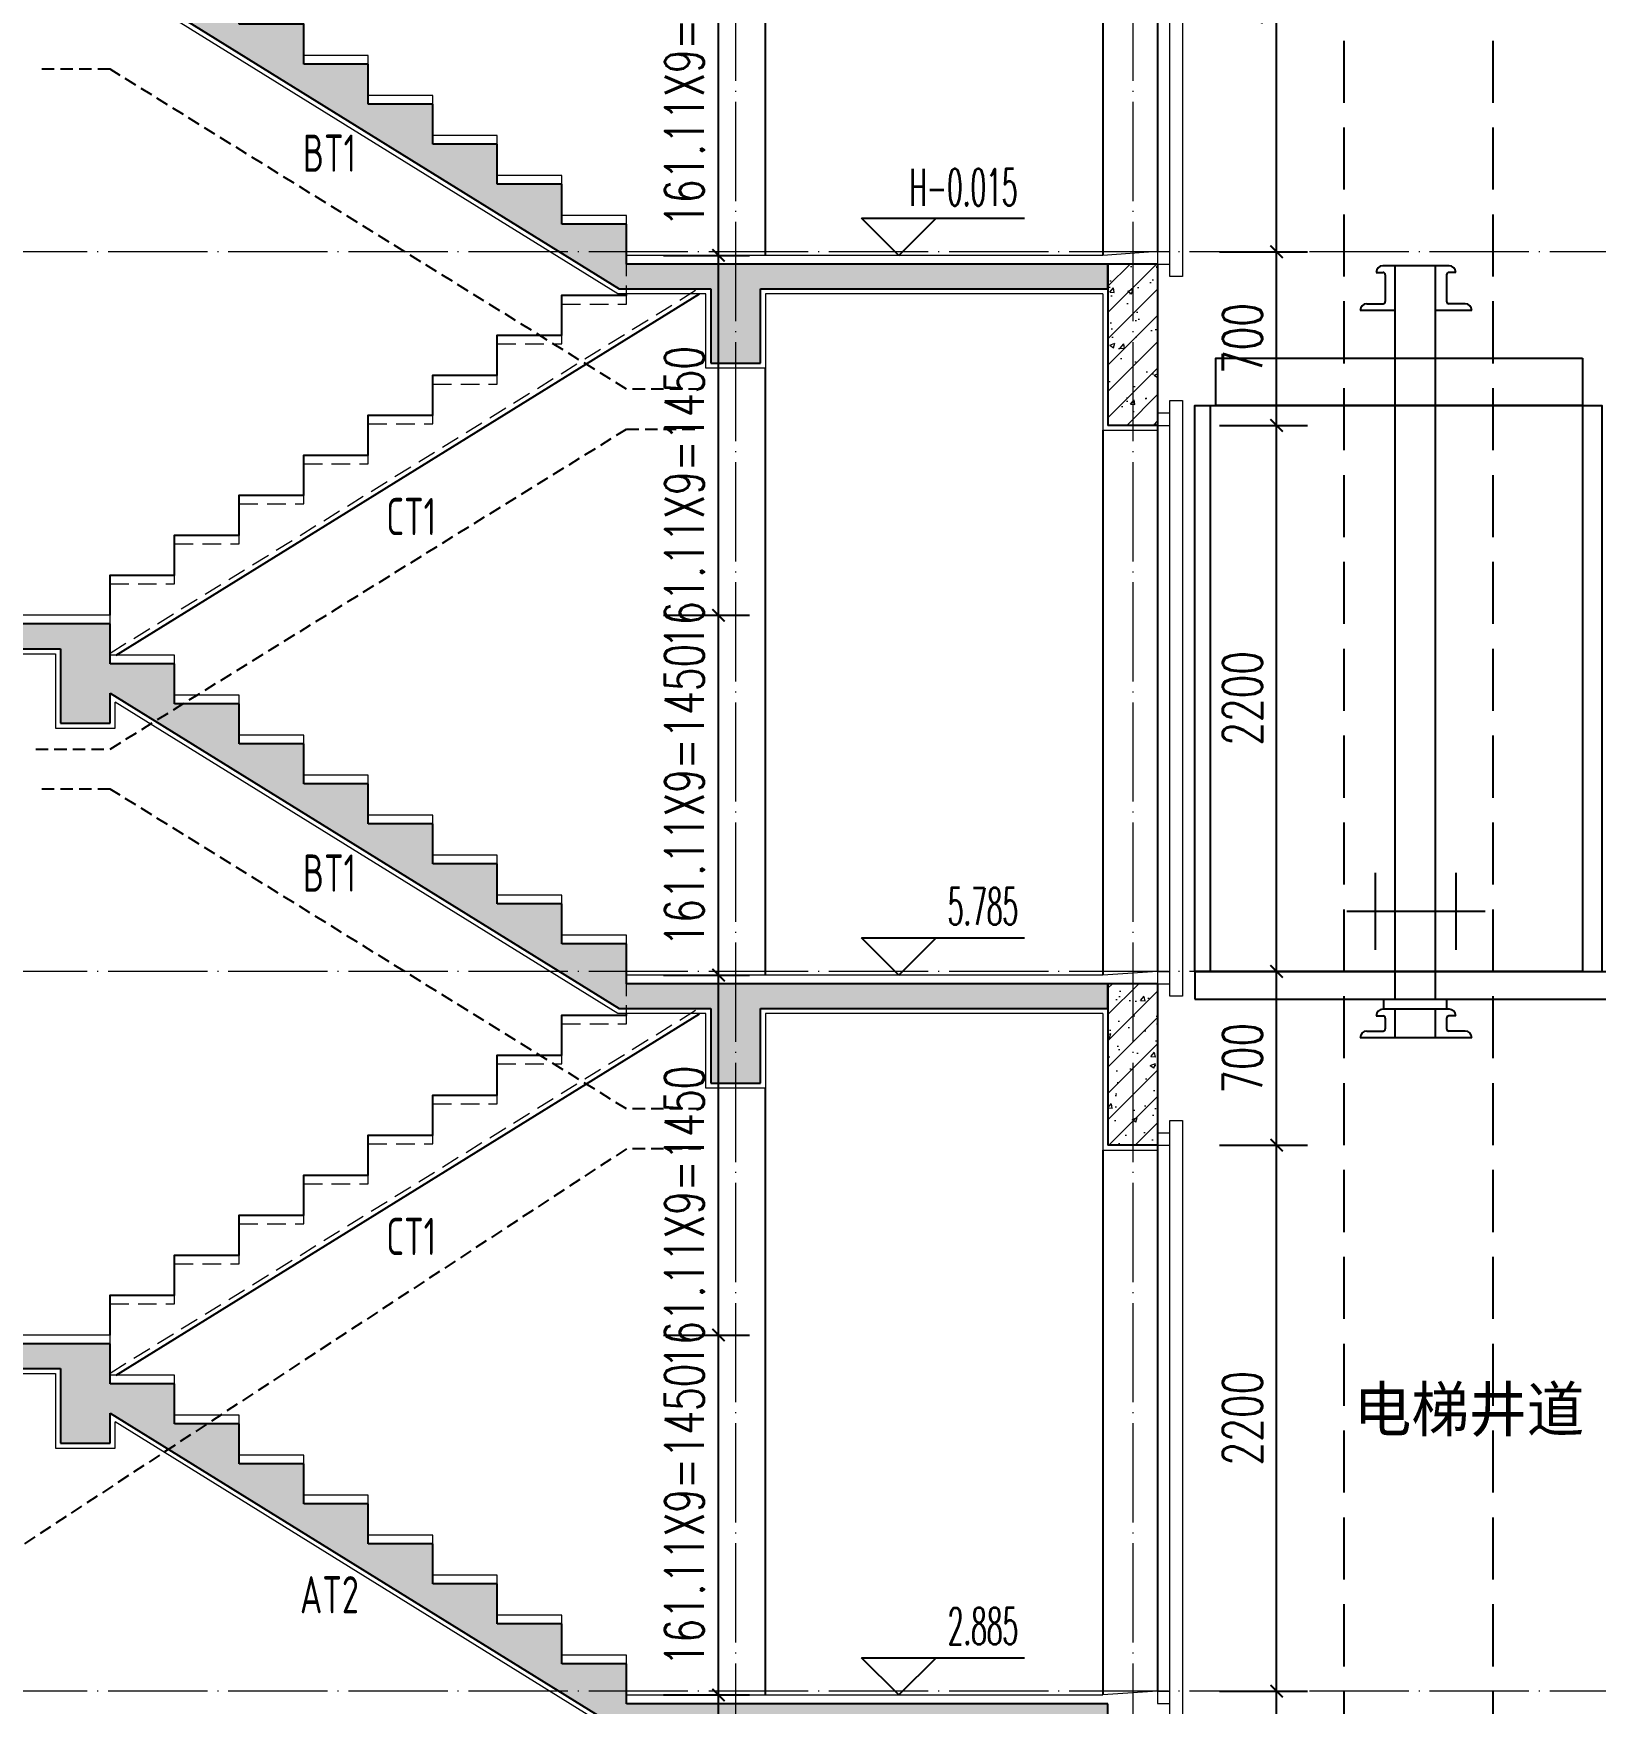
# Model space of a CAD drawing. Extents: x -1058961 to 23600, y -449123 to 2751847.
# Drawn here: x -59613 to -53319, y 30010 to 36739 of the extents above; entities that cross this region are included whole.
import ezdxf
from ezdxf.enums import TextEntityAlignment as Align

# ---------------------------------------------------------------- set-up
doc = ezdxf.new("R2010")
doc.units = 0
doc.header["$LTSCALE"] = 1000
for name, pattern in [('DASH', [0.35, 0.25, -0.1]), ('DOTE', [2.42, 2, -0.2, 0.02, -0.2]), ('HIDDEN', [0.375, 0.25, -0.125])]:
    doc.linetypes.add(name, pattern=pattern)
doc.layers.get('0').update_dxf_attribs({"linetype": 'CONTINUOUS'})
doc.layers.get('DEFPOINTS').update_dxf_attribs({"linetype": 'CONTINUOUS'})
for name, color, linetype in [('DIM_ELEV', 3, 'CONTINUOUS'), ('PUB_DIM', 3, 'CONTINUOUS'), ('PUB_TEXT', 2, 'CONTINUOUS'), ('TEXT', 2, 'CONTINUOUS'), ('WALL', 5, 'CONTINUOUS'), ('审核', 1, 'CONTINUOUS'), ('尺寸标注', 86, 'CONTINUOUS'), ('看线', 251, 'CONTINUOUS'), ('设备', 253, 'CONTINUOUS')]:
    doc.layers.add(name, color=color, linetype=linetype)
for name, color, linetype, lineweight in [('DOTE', 19, 'DOTE', 9), ('PUB_HATCH', 8, 'CONTINUOUS', 9), ('STAIR', 2, 'CONTINUOUS', 18), ('WINDOW', 144, 'CONTINUOUS', 15), ('内粉刷', 37, 'CONTINUOUS', 9)]:
    doc.layers.add(name, color=color, linetype=linetype, lineweight=lineweight)
doc.styles.add('_TCH_DIM', font='SIMPLEX.shx', dxfattribs={"width": 0.7, "bigfont": 'GBCBIG.shx'})
doc.styles.add('_TCH_DIM_T3', font='SIMPLEX', dxfattribs={"width": 0.705882, "bigfont": 'GBCBIG'})
doc.styles.add('TSSD_REIN', font='tssdeng.shx', dxfattribs={"width": 0.7, "height": 300, "bigfont": 'tssdchn.shx'})
doc.dimstyles.new('_TCH_ARCH&&50', dxfattribs={"dimtxt": 157.5, "dimasz": 50, "dimexe": 125, "dimexo": 150, "dimgap": 58.75, "dimtad": 1, "dimdec": 0, "dimzin": 0, "dimdsep": 46, "dimtxsty": '_TCH_DIM_T3', "dimblk": 'ARCHTICK', "dimcen": 0.09, "dimclrt": 7, "dimazin": 0, "dimtfac": 1, "dimtdec": 0, "dimtix": 1, "dimtmove": 2, "dimatfit": 3, "dimldrblk": 'ARCHTICK', "dimfxl": 0, "dimtolj": 1, "dimtzin": 0, "dimarcsym": 0})
pattern_1 = [(45, (0, 0), (-53.0330086, 53.0330086), []), (50, (0, 0), (215.178055, -18.82564), [22.5, -247.5]), (355, (0, 0), (-41.6254, 225.65764), [18, -198]), (100.4514, (17.93, -1.57), (173.552815, 206.831863), [19.122057, -210.342634]), (46.1842, (0, 60), (320.172315, -49.655704), [33.75, -371.25]), (96.6356, (26.68, 55.86), (280.39881, 292.23536), [28.68309, -315.5139]), (351.1842, (0, 60), (280.39858, 292.23558), [27, -297]), (21, (30, 45), (179.072116, -120.785667), [22.5, -247.5]), (326, (30, 45), (72.9946, 217.545014), [18, -198]), (71.4514, (44.92, 34.93), (252.06679, 96.75915), [19.122057, -210.342634]), (37.5, (0, 0), (3.6479566, 99.868156), [0, -195.6, 0, -201, 0, -198.75]), (7.5, (0, 0), (78.920861, 118.323514), [0, -114.6, 0, -191.1, 0, -75.75]), (327.5, (-66.9, 0), (160.146731, -6.7664615), [0, -75, 0, -234, 0, -310.5]), (317.5, (-96.9, 0), (174.95585, 30.031495), [0, -97.5, 0, -155.4, 0, -220.5])]

# ---------------------------------------------------------------- blocks, each defined once
blk = doc.blocks.new('FGSDFSFSEFESFES')
at = {"layer": 'WINDOW', "ltscale": 0.8}
for p, q in [((175258.6, -121034), (175208.6, -121034)), ((175258.6, -121084), (175208.6, -121084)), ((175258.6, -123284), (175208.6, -123284)), ((175258.6, -123334), (175208.6, -123334))]:
    blk.add_line(p, q, dxfattribs=at)
blk.add_lwpolyline([(175158.6, -123384), (175208.6, -123384), (175208.6, -120984), (175158.6, -120984), (175158.6, -123384)], dxfattribs=at)
blk = doc.blocks.new('A$C3EC504A2')
at = {"layer": '设备', "color": 206}
for p, q in [((143.4, 1764), (-143.4, 1764)), ((-91.6, 1764), (-91.6, -1418.3)), ((82.9, 1764), (82.9, -1418.3)), ((82.9, 1764), (82.9, 1570.1)), ((-172.5, 1734.9), (-143, 1734.9)), ((-133, 1724.9), (-133, 1609.2)), ((132.9, 1724.9), (132.9, 1609.2)), ((172.5, 1734.9), (142.9, 1734.9)), ((-213.1, 1599.2), (-143, 1599.2)), ((213.1, 1599.2), (142.9, 1599.2)), ((-91.6, 1570.1), (-242.2, 1570.1)), ((242.2, 1570.1), (82.9, 1570.1)), ((-952.1, 1158.1), (-868.8, 1158.1)), ((-175, -1204.9), (-175, -869.8)), ((175, -1204.9), (175, -869.8)), ((300, -1037.9), (-300, -1037.9)), ((-959.6, -1298), (834.8, -1298)), ((-959.6, -1298), (-959.6, -1418.3)), ((834.8, -1298), (834.8, -1418.3)), ((-959.6, -1418.3), (834.8, -1418.3)), ((-141.6, -1418.3), (-141.6, -1462)), ((132.9, -1418.3), (132.9, -1462)), ((-172.5, -1491.1), (-143, -1491.1)), ((143.4, -1462), (-143.4, -1462)), ((-133, -1501.1), (-133, -1546.6)), ((-91.6, -1462), (-91.6, -1585.7)), ((82.9, -1462), (82.9, -1585.7)), ((132.9, -1501.1), (132.9, -1546.6)), ((172.5, -1491.1), (142.9, -1491.1)), ((242.2, -1585.7), (-242.2, -1585.7)), ((-213.1, -1556.6), (-143, -1556.6)), ((213.1, -1556.6), (142.9, -1556.6))]:
    blk.add_line(p, q, dxfattribs=at)
for points in [[(722.6, 1363.4), (722.6, 1158.1), (-868.8, 1158.1), (-868.8, 1363.4)], [(722.6, 1158.1), (722.6, -1298), (-959.6, -1298), (-959.6, 1158.1)]]:
    blk.add_lwpolyline(points, close=True, dxfattribs=at)
for points in [[(-959.6, 1158.1), (-892.8, 1158.1), (-892.8, -1298)], [(722.6, 1158.1), (805.8, 1158.1), (805.8, -1298)]]:
    blk.add_lwpolyline(points, dxfattribs=at)
for centre, radius, start, end in [((-143.4, 1734.9), 29.1, 90.00001, 180.00001), ((143.4, 1734.9), 29.1, 0.00001, 90.00001), ((-143, 1724.9), 10, 0.00001, 90.00001), ((142.9, 1724.9), 10, 90.00001, 180.00001), ((-213.1, 1570.1), 29.1, 90.00001, 180.00001), ((-143, 1609.2), 10, 270.00001, 0.00001), ((142.9, 1609.2), 10, 180.00001, 270.00001), ((213.1, 1570.1), 29.1, 0.00001, 90.00001), ((-143.4, -1491.1), 29.1, 90.00001, 180.00001), ((-143, -1501.1), 10, 0.00001, 90.00001), ((142.9, -1501.1), 10, 90.00001, 180.00001), ((143.4, -1491.1), 29.1, 0.00001, 90.00001), ((-213.1, -1585.7), 29.1, 90.00001, 180.00001), ((-143, -1546.6), 10, 270.00001, 0.00001), ((142.9, -1546.6), 10, 180.00001, 270.00001), ((213.1, -1585.7), 29.1, 0.00001, 90.00001)]:
    blk.add_arc(centre, radius, start, end, dxfattribs=at)
blk = doc.blocks.new('BFGBFBCBVFB')
at = {"layer": 'PUB_HATCH'}
h = blk.add_hatch(dxfattribs=at)
h.set_pattern_fill('钢筋混凝土', color=256, scale=30, style=0)
h.set_pattern_definition(pattern_1)
h.paths.add_polyline_path([(894172.3, 26030), (894172.3, 25380), (894372.3, 25380), (894372.3, 26030)])
h = blk.add_hatch(dxfattribs=at)
h.set_pattern_fill('钢筋混凝土', color=256, scale=30, style=0)
h.set_pattern_definition(pattern_1)
h.paths.add_polyline_path([(888622.3, 24580), (888622.3, 24480), (889952.4, 24480), (889952.4, 24180), (890152.4, 24180), (890152.4, 24301.2), (892203.9, 23030), (892572.4, 23030), (892572.4, 22730), (892772.4, 22730), (892772.4, 23030), (894172.3, 23030), (894172.3, 23130), (892232.4, 23130), (892232.4, 23291.1), (891972.4, 23291.1), (891972.4, 23452.2), (891712.4, 23452.2), (891712.4, 23613.3), (891452.4, 23613.3), (891452.4, 23774.4), (891192.4, 23774.4), (891192.4, 23935.5), (890932.4, 23935.5), (890932.4, 24096.6), (890672.4, 24096.6), (890672.4, 24257.8), (890412.4, 24257.8), (890412.4, 24418.9), (890152.4, 24418.9), (890152.4, 24580)])
at = {"layer": 'STAIR', "linetype": 'HIDDEN', "ltscale": 0.3}
blk.add_line((890152.4, 24462.3), (892520.9, 25930), dxfattribs=at)
blk.add_lwpolyline([(890152.4, 24580), (890152.4, 24741.1), (890412.4, 24741.1), (890412.4, 24902.2), (890672.4, 24902.2), (890672.4, 25063.3), (890932.4, 25063.3), (890932.4, 25224.4), (891192.4, 25224.4), (891192.4, 25385.5), (891452.4, 25385.5), (891452.4, 25546.6), (891712.4, 25546.6), (891712.4, 25707.8), (891972.4, 25707.8), (891972.4, 25868.9), (892232.4, 25868.9), (892232.4, 26030)], dxfattribs=at)
at = {"layer": 'WALL'}
for p, q in [((894172.3, 26030), (894172.3, 25380)), ((894372.3, 26030), (894172.3, 26030)), ((894372.3, 26030), (894372.3, 25380)), ((894372.3, 25380), (894172.3, 25380)), ((890152.4, 24580), (888622.3, 24580)), ((890152.4, 24418.9), (890152.4, 24580)), ((888722.3, 24480), (889952.4, 24480)), ((889952.4, 24480), (889952.4, 24180)), ((890412.4, 24418.9), (890152.4, 24418.9)), ((890412.4, 24257.8), (890412.4, 24418.9)), ((890152.4, 24180), (890152.4, 24301.2)), ((890152.4, 24301.2), (892203.9, 23030)), ((890672.4, 24257.8), (890412.4, 24257.8)), ((890672.4, 24096.6), (890672.4, 24257.8)), ((889952.4, 24180), (890152.4, 24180)), ((890932.4, 24096.6), (890672.4, 24096.6)), ((890932.4, 23935.5), (890932.4, 24096.6)), ((891192.4, 23935.5), (890932.4, 23935.5)), ((891192.4, 23774.4), (891192.4, 23935.5)), ((891452.4, 23774.4), (891192.4, 23774.4)), ((891452.4, 23613.3), (891452.4, 23774.4)), ((891712.4, 23613.3), (891452.4, 23613.3)), ((891712.4, 23452.2), (891712.4, 23613.3)), ((891972.4, 23452.2), (891712.4, 23452.2)), ((891972.4, 23291.1), (891972.4, 23452.2)), ((892232.4, 23291.1), (891972.4, 23291.1)), ((892232.4, 23130), (892232.4, 23291.1)), ((894172.3, 23130), (892232.4, 23130)), ((894172.3, 23030), (894172.3, 23130)), ((892203.9, 23030), (892572.4, 23030)), ((892572.4, 23030), (892572.4, 22730)), ((892772.4, 22730), (892772.4, 23030)), ((892772.4, 23030), (894172.3, 23030)), ((892572.4, 22730), (892772.4, 22730))]:
    blk.add_line(p, q, dxfattribs=at)
at = {"layer": '内粉刷'}
for p, q in [((890152.4, 24615), (888742.3, 24615)), ((888742.3, 24460), (889932.4, 24460)), ((889932.4, 24460), (889932.4, 24160)), ((890172.4, 24160), (890172.4, 24265.3)), ((889932.4, 24160), (890172.4, 24160)), ((894152.4, 23165), (892232.4, 23165))]:
    blk.add_line(p, q, dxfattribs=at)
for points in [[(894372.4, 26080), (894152.4, 26065)], [(894372.4, 26080), (894372.4, 26030)], [(894152.4, 25910), (894152.4, 25360), (894372.4, 25360)], [(892232.4, 23165), (892232.4, 23326.1), (891972.4, 23326.1), (891972.4, 23487.2), (891712.4, 23487.2), (891712.4, 23648.3), (891452.4, 23648.3), (891452.4, 23809.4), (891192.4, 23809.4), (891192.4, 23970.5), (890932.4, 23970.5), (890932.4, 24131.6), (890672.4, 24131.6), (890672.4, 24292.8), (890412.4, 24292.8), (890412.4, 24453.9), (890152.4, 24453.9), (890152.4, 24615)], [(894152.4, 23010), (892792.4, 23010), (892792.4, 22710), (892552.4, 22710), (892552.4, 23010), (892198.2, 23010), (890172.4, 24265.3)]]:
    blk.add_lwpolyline(points, dxfattribs=at)
at = {"layer": '看线', "color": 32}
blk.add_line((890176.7, 24453.9), (892526.6, 25910), dxfattribs=at)
at = {"layer": '看线'}
for p, q in [((892792.4, 23165), (892792.4, 25610)), ((894372.3, 25380), (894372.3, 23180)), ((894152.4, 25360), (894152.4, 23165))]:
    blk.add_line(p, q, dxfattribs=at)
at = {"layer": '看线', "color": 32}
blk.add_lwpolyline([(890152.4, 24615), (890152.4, 24776.1), (890412.4, 24776.1), (890412.4, 24937.2), (890672.4, 24937.2), (890672.4, 25098.3), (890932.4, 25098.3), (890932.4, 25259.4), (891192.4, 25259.4), (891192.4, 25420.5), (891452.4, 25420.5), (891452.4, 25581.6), (891712.4, 25581.6), (891712.4, 25742.8), (891972.4, 25742.8), (891972.4, 25903.9), (892232.4, 25903.9), (892232.4, 25910)], dxfattribs=at)
at = {"xscale": -1}
blk.add_blockref('FGSDFSFSEFESFES', (1069630.9, 146464), dxfattribs=at)
blk = doc.blocks.new('A$C0DDB073D')
at = {"layer": 'PUB_HATCH'}
h = blk.add_hatch(dxfattribs=at)
h.set_pattern_fill('钢筋混凝土', color=256, scale=30, style=0)
h.set_pattern_definition(pattern_1)
h.paths.add_polyline_path([(199.9, 0), (199.9, -100), (1430, -100), (1430, -400), (1630, -400), (1630, -278.8), (3681.5, -1550), (4050, -1550), (4050, -1850), (4250, -1850), (4250, -1550), (5649.9, -1550), (5649.9, -1450), (3710, -1450), (3710, -1288.9), (3450, -1288.9), (3450, -1127.8), (3190, -1127.8), (3190, -966.7), (2930, -966.7), (2930, -805.6), (2670, -805.6), (2670, -644.5), (2410, -644.5), (2410, -483.3), (2150, -483.3), (2150, -322.2), (1890, -322.2), (1890, -161.1), (1630, -161.1), (1630, 0)])
at = {"layer": 'WALL'}
for p, q in [((199.9, 0), (199.9, -100)), ((1630, 0), (199.9, 0)), ((1630, -161.1), (1630, 0)), ((199.9, -100), (1430, -100)), ((1430, -100), (1430, -400)), ((1890, -161.1), (1630, -161.1)), ((1890, -322.2), (1890, -161.1)), ((1630, -400), (1630, -278.8)), ((1630, -278.8), (3681.5, -1550)), ((2150, -322.2), (1890, -322.2)), ((2150, -483.3), (2150, -322.2)), ((1430, -400), (1630, -400)), ((2410, -483.3), (2150, -483.3)), ((2410, -644.5), (2410, -483.3)), ((2670, -644.5), (2410, -644.5)), ((2670, -805.6), (2670, -644.5)), ((2930, -805.6), (2670, -805.6)), ((2930, -966.7), (2930, -805.6)), ((3190, -966.7), (2930, -966.7)), ((3190, -1127.8), (3190, -966.7)), ((3450, -1127.8), (3190, -1127.8)), ((3450, -1288.9), (3450, -1127.8)), ((3710, -1288.9), (3450, -1288.9)), ((3710, -1450), (3710, -1288.9)), ((5649.9, -1450), (3710, -1450)), ((5649.9, -1550), (5649.9, -1450)), ((3681.5, -1550), (4050, -1550)), ((4050, -1550), (4050, -1850)), ((4250, -1850), (4250, -1550)), ((4250, -1550), (5649.9, -1550)), ((4050, -1850), (4250, -1850))]:
    blk.add_line(p, q, dxfattribs=at)
at = {"layer": '内粉刷'}
for p, q in [((1630, 35), (219.9, 35)), ((219.9, -120), (1410, -120)), ((1410, -120), (1410, -420)), ((1650, -420), (1650, -314.7)), ((1410, -420), (1650, -420)), ((5630, -1415), (3710, -1415))]:
    blk.add_line(p, q, dxfattribs=at)
for points in [[(3710, -1415), (3710, -1253.9), (3450, -1253.9), (3450, -1092.8), (3190, -1092.8), (3190, -931.7), (2930, -931.7), (2930, -770.6), (2670, -770.6), (2670, -609.5), (2410, -609.5), (2410, -448.3), (2150, -448.3), (2150, -287.2), (1890, -287.2), (1890, -126.1), (1630, -126.1), (1630, 35)], [(5630, -1570), (4270, -1570), (4270, -1870), (4030, -1870), (4030, -1570), (3675.8, -1570), (1650, -314.7)]]:
    blk.add_lwpolyline(points, dxfattribs=at)
at = {"layer": '看线'}
blk.add_line((4270, -1415), (4270, 1030), dxfattribs=at)
blk = doc.blocks.new('_ArchTick')
at = {"color": 0, "linetype": 'ByBlock', "const_width": 0.15}
blk.add_lwpolyline([(-0.5, -0.5), (0.5, 0.5)], dxfattribs=at)
blk = doc.blocks.new('*D2632')
at = {"layer": 'DEFPOINTS', "color": 0}
for p in [(-57224.1, 37294.8), (-56852.9, 37294.8), (-57224.1, 35844.8)]:
    blk.add_point(p, dxfattribs=at)
at = {"layer": '尺寸标注', "color": 0, "lineweight": -2}
for p, q in [((-57074.1, 37294.8), (-56727.9, 37294.8)), ((-56852.9, 35844.8), (-56852.9, 37294.8)), ((-57074.1, 35844.8), (-56727.9, 35844.8))]:
    blk.add_line(p, q, dxfattribs=at)
at = {"layer": '尺寸标注', "color": 0, "lineweight": -2, "xscale": 50, "yscale": 50, "zscale": 50}
for p, rotation in [((-56852.9, 37294.8), 90), ((-56852.9, 35844.8), 270)]:
    blk.add_blockref('_ArchTick', p, dxfattribs=dict(at, rotation=rotation))
at = {"layer": '尺寸标注', "color": 7, "insert": (-56990.4, 36569.8), "char_height": 157.5, "attachment_point": 5, "rotation": 90, "style": '_TCH_DIM_T3'}
blk.add_mtext('\\A1;161.11X9=1450', dxfattribs=at)
blk = doc.blocks.new('*D2633')
at = {"layer": 'DEFPOINTS', "color": 0}
for p in [(-57224.1, 35844.8), (-56852.9, 35844.8), (-57224.1, 34394.8)]:
    blk.add_point(p, dxfattribs=at)
at = {"layer": '尺寸标注', "color": 0, "lineweight": -2}
for p, q in [((-57074.1, 35844.8), (-56727.9, 35844.8)), ((-56852.9, 34394.8), (-56852.9, 35844.8)), ((-57074.1, 34394.8), (-56727.9, 34394.8))]:
    blk.add_line(p, q, dxfattribs=at)
at = {"layer": '尺寸标注', "color": 0, "lineweight": -2, "xscale": 50, "yscale": 50, "zscale": 50}
for p, rotation in [((-56852.9, 35844.8), 90), ((-56852.9, 34394.8), 270)]:
    blk.add_blockref('_ArchTick', p, dxfattribs=dict(at, rotation=rotation))
at = {"layer": '尺寸标注', "color": 7, "insert": (-56990.4, 34869.8), "char_height": 157.5, "attachment_point": 5, "rotation": 90, "style": '_TCH_DIM_T3'}
blk.add_mtext('\\A1;161.11X9=1450', dxfattribs=at)
blk = doc.blocks.new('*D2634')
at = {"layer": 'DEFPOINTS', "color": 0}
for p in [(-57224.1, 34394.8), (-56852.9, 34394.8), (-57224.1, 32944.8)]:
    blk.add_point(p, dxfattribs=at)
at = {"layer": '尺寸标注', "color": 0, "lineweight": -2}
for p, q in [((-57074.1, 34394.8), (-56727.9, 34394.8)), ((-56852.9, 32944.8), (-56852.9, 34394.8)), ((-57074.1, 32944.8), (-56727.9, 32944.8))]:
    blk.add_line(p, q, dxfattribs=at)
at = {"layer": '尺寸标注', "color": 0, "lineweight": -2, "xscale": 50, "yscale": 50, "zscale": 50}
for p, rotation in [((-56852.9, 34394.8), 90), ((-56852.9, 32944.8), 270)]:
    blk.add_blockref('_ArchTick', p, dxfattribs=dict(at, rotation=rotation))
at = {"layer": '尺寸标注', "color": 7, "insert": (-56990.4, 33669.8), "char_height": 157.5, "attachment_point": 5, "rotation": 90, "style": '_TCH_DIM_T3'}
blk.add_mtext('\\A1;161.11X9=1450', dxfattribs=at)
blk = doc.blocks.new('*D2635')
at = {"layer": 'DEFPOINTS', "color": 0}
for p in [(-57224.1, 32944.8), (-56852.9, 32944.8), (-57224.1, 31494.7)]:
    blk.add_point(p, dxfattribs=at)
at = {"layer": '尺寸标注', "color": 0, "lineweight": -2}
for p, q in [((-57074.1, 32944.8), (-56727.9, 32944.8)), ((-56852.9, 31494.7), (-56852.9, 32944.8)), ((-57074.1, 31494.7), (-56727.9, 31494.7))]:
    blk.add_line(p, q, dxfattribs=at)
at = {"layer": '尺寸标注', "color": 0, "lineweight": -2, "xscale": 50, "yscale": 50, "zscale": 50}
for p, rotation in [((-56852.9, 32944.8), 90), ((-56852.9, 31494.7), 270)]:
    blk.add_blockref('_ArchTick', p, dxfattribs=dict(at, rotation=rotation))
at = {"layer": '尺寸标注', "color": 7, "insert": (-56990.4, 31969.7), "char_height": 157.5, "attachment_point": 5, "rotation": 90, "style": '_TCH_DIM_T3'}
blk.add_mtext('\\A1;161.11X9=1450', dxfattribs=at)
blk = doc.blocks.new('*D2636')
at = {"layer": 'DEFPOINTS', "color": 0}
for p in [(-57224.1, 31494.7), (-56852.9, 31494.7), (-57224.1, 30044.7)]:
    blk.add_point(p, dxfattribs=at)
at = {"layer": '尺寸标注', "color": 0, "lineweight": -2}
for p, q in [((-57074.1, 31494.7), (-56727.9, 31494.7)), ((-56852.9, 30044.7), (-56852.9, 31494.7)), ((-57074.1, 30044.7), (-56727.9, 30044.7))]:
    blk.add_line(p, q, dxfattribs=at)
at = {"layer": '尺寸标注', "color": 0, "lineweight": -2, "xscale": 50, "yscale": 50, "zscale": 50}
for p, rotation in [((-56852.9, 31494.7), 90), ((-56852.9, 30044.7), 270)]:
    blk.add_blockref('_ArchTick', p, dxfattribs=dict(at, rotation=rotation))
at = {"layer": '尺寸标注', "color": 7, "insert": (-56990.4, 30769.7), "char_height": 157.5, "attachment_point": 5, "rotation": 90, "style": '_TCH_DIM_T3'}
blk.add_mtext('\\A1;161.11X9=1450', dxfattribs=at)
blk = doc.blocks.new('*D2637')
at = {"layer": 'DEFPOINTS', "color": 0}
for p in [(-57224.1, 30044.7), (-56852.9, 30044.7), (-57224.1, 27144.7)]:
    blk.add_point(p, dxfattribs=at)
at = {"layer": '尺寸标注', "color": 0, "lineweight": -2}
for p, q in [((-57074.1, 30044.7), (-56727.9, 30044.7)), ((-56852.9, 27144.7), (-56852.9, 30044.7)), ((-57074.1, 27144.7), (-56727.9, 27144.7))]:
    blk.add_line(p, q, dxfattribs=at)
at = {"layer": '尺寸标注', "color": 0, "lineweight": -2, "xscale": 50, "yscale": 50, "zscale": 50}
for p, rotation in [((-56852.9, 30044.7), 90), ((-56852.9, 27144.7), 270)]:
    blk.add_blockref('_ArchTick', p, dxfattribs=dict(at, rotation=rotation))
at = {"layer": '尺寸标注', "color": 7, "insert": (-56990.4, 28594.7), "char_height": 157.5, "attachment_point": 5, "rotation": 90, "style": '_TCH_DIM_T3'}
blk.add_mtext('\\A1;170.59X17=2900', dxfattribs=at)
blk = doc.blocks.new('*D2649')
at = {"layer": 'DEFPOINTS', "color": 0}
for p in [(-54984.1, 30059.8), (-54604.5, 30059.8), (-54984.1, 29359.7)]:
    blk.add_point(p, dxfattribs=at)
at = {"layer": 'PUB_DIM', "color": 0, "lineweight": -2}
for p, q in [((-54834.1, 30059.8), (-54479.5, 30059.8)), ((-54604.5, 29359.7), (-54604.5, 30059.8)), ((-54834.1, 29359.7), (-54479.5, 29359.7))]:
    blk.add_line(p, q, dxfattribs=at)
at = {"layer": 'PUB_DIM', "color": 0, "lineweight": -2, "xscale": 50, "yscale": 50, "zscale": 50}
for p, rotation in [((-54604.5, 30059.8), 90), ((-54604.5, 29359.7), 270)]:
    blk.add_blockref('_ArchTick', p, dxfattribs=dict(at, rotation=rotation))
at = {"layer": 'PUB_DIM', "color": 7, "insert": (-54742, 29709.8), "char_height": 157.5, "attachment_point": 5, "rotation": 90, "style": '_TCH_DIM_T3'}
blk.add_mtext('\\A1;700', dxfattribs=at)
blk = doc.blocks.new('*D2650')
at = {"layer": 'DEFPOINTS', "color": 0}
for p in [(-54984.1, 32259.8), (-54604.5, 32259.8), (-54984.1, 30059.8)]:
    blk.add_point(p, dxfattribs=at)
at = {"layer": 'PUB_DIM', "color": 0, "lineweight": -2}
for p, q in [((-54834.1, 32259.8), (-54479.5, 32259.8)), ((-54604.5, 30059.8), (-54604.5, 32259.8)), ((-54834.1, 30059.8), (-54479.5, 30059.8))]:
    blk.add_line(p, q, dxfattribs=at)
at = {"layer": 'PUB_DIM', "color": 0, "lineweight": -2, "xscale": 50, "yscale": 50, "zscale": 50}
for p, rotation in [((-54604.5, 32259.8), 90), ((-54604.5, 30059.8), 270)]:
    blk.add_blockref('_ArchTick', p, dxfattribs=dict(at, rotation=rotation))
at = {"layer": 'PUB_DIM', "color": 7, "insert": (-54742, 31159.8), "char_height": 157.5, "attachment_point": 5, "rotation": 90, "style": '_TCH_DIM_T3'}
blk.add_mtext('\\A1;2200', dxfattribs=at)
blk = doc.blocks.new('*D2651')
at = {"layer": 'DEFPOINTS', "color": 0}
for p in [(-54984.1, 32959.7), (-54604.5, 32959.7), (-54984.1, 32259.8)]:
    blk.add_point(p, dxfattribs=at)
at = {"layer": 'PUB_DIM', "color": 0, "lineweight": -2}
for p, q in [((-54834.1, 32959.7), (-54479.5, 32959.7)), ((-54604.5, 32259.8), (-54604.5, 32959.7)), ((-54834.1, 32259.8), (-54479.5, 32259.8))]:
    blk.add_line(p, q, dxfattribs=at)
at = {"layer": 'PUB_DIM', "color": 0, "lineweight": -2, "xscale": 50, "yscale": 50, "zscale": 50}
for p, rotation in [((-54604.5, 32959.7), 90), ((-54604.5, 32259.8), 270)]:
    blk.add_blockref('_ArchTick', p, dxfattribs=dict(at, rotation=rotation))
at = {"layer": 'PUB_DIM', "color": 7, "insert": (-54742, 32609.7), "char_height": 157.5, "attachment_point": 5, "rotation": 90, "style": '_TCH_DIM_T3'}
blk.add_mtext('\\A1;700', dxfattribs=at)
blk = doc.blocks.new('*D2652')
at = {"layer": 'DEFPOINTS', "color": 0}
for p in [(-54984.1, 35159.8), (-54604.5, 35159.8), (-54984.1, 32959.7)]:
    blk.add_point(p, dxfattribs=at)
at = {"layer": 'PUB_DIM', "color": 0, "lineweight": -2}
for p, q in [((-54834.1, 35159.8), (-54479.5, 35159.8)), ((-54604.5, 32959.7), (-54604.5, 35159.8)), ((-54834.1, 32959.7), (-54479.5, 32959.7))]:
    blk.add_line(p, q, dxfattribs=at)
at = {"layer": 'PUB_DIM', "color": 0, "lineweight": -2, "xscale": 50, "yscale": 50, "zscale": 50}
for p, rotation in [((-54604.5, 35159.8), 90), ((-54604.5, 32959.7), 270)]:
    blk.add_blockref('_ArchTick', p, dxfattribs=dict(at, rotation=rotation))
at = {"layer": 'PUB_DIM', "color": 7, "insert": (-54742, 34059.8), "char_height": 157.5, "attachment_point": 5, "rotation": 90, "style": '_TCH_DIM_T3'}
blk.add_mtext('\\A1;2200', dxfattribs=at)
blk = doc.blocks.new('*D2653')
at = {"layer": 'DEFPOINTS', "color": 0}
for p in [(-54984.1, 35859.7), (-54604.5, 35859.7), (-54984.1, 35159.8)]:
    blk.add_point(p, dxfattribs=at)
at = {"layer": 'PUB_DIM', "color": 0, "lineweight": -2}
for p, q in [((-54834.1, 35859.7), (-54479.5, 35859.7)), ((-54604.5, 35159.8), (-54604.5, 35859.7)), ((-54834.1, 35159.8), (-54479.5, 35159.8))]:
    blk.add_line(p, q, dxfattribs=at)
at = {"layer": 'PUB_DIM', "color": 0, "lineweight": -2, "xscale": 50, "yscale": 50, "zscale": 50}
for p, rotation in [((-54604.5, 35859.7), 90), ((-54604.5, 35159.8), 270)]:
    blk.add_blockref('_ArchTick', p, dxfattribs=dict(at, rotation=rotation))
at = {"layer": 'PUB_DIM', "color": 7, "insert": (-54742, 35509.8), "char_height": 157.5, "attachment_point": 5, "rotation": 90, "style": '_TCH_DIM_T3'}
blk.add_mtext('\\A1;700', dxfattribs=at)
blk = doc.blocks.new('*D2654')
at = {"layer": 'DEFPOINTS', "color": 0}
for p in [(-54984.1, 38059.8), (-54604.5, 38059.8), (-54984.1, 35859.7)]:
    blk.add_point(p, dxfattribs=at)
at = {"layer": 'PUB_DIM', "color": 0, "lineweight": -2}
for p, q in [((-54834.1, 38059.8), (-54479.5, 38059.8)), ((-54604.5, 35859.7), (-54604.5, 38059.8)), ((-54834.1, 35859.7), (-54479.5, 35859.7))]:
    blk.add_line(p, q, dxfattribs=at)
at = {"layer": 'PUB_DIM', "color": 0, "lineweight": -2, "xscale": 50, "yscale": 50, "zscale": 50}
for p, rotation in [((-54604.5, 38059.8), 90), ((-54604.5, 35859.7), 270)]:
    blk.add_blockref('_ArchTick', p, dxfattribs=dict(at, rotation=rotation))
at = {"layer": 'PUB_DIM', "color": 7, "insert": (-54742, 36959.8), "char_height": 157.5, "attachment_point": 5, "rotation": 90, "style": '_TCH_DIM_T3'}
blk.add_mtext('\\A1;2200', dxfattribs=at)

msp = doc.modelspace()

# ---------------------------------------------------------------- hatches: boundary and pattern name
at = {"layer": 'PUB_HATCH'}
h = msp.add_hatch(dxfattribs=at)
h.set_pattern_fill('钢筋混凝土', color=256, scale=30, style=0)
h.set_pattern_definition([(45, (-1018747.41, 119588.15), (-53.0330086, 53.0330086), []), (50, (-1018747.41, 119588.15), (215.178055, -18.82564), [22.5, -247.5]), (355, (-1018747.41, 119588.15), (-41.6254, 225.65764), [18, -198]), (100.4514, (-1018729.48, 119586.58), (173.552815, 206.831863), [19.122057, -210.342634]), (46.1842, (-1018747.4, 119648.15), (320.172315, -49.655704), [33.75, -371.25]), (96.6356, (-1018720.73, 119644), (280.39881, 292.23536), [28.68309, -315.5139]), (351.1842, (-1018747.4, 119648.15), (280.39858, 292.23558), [27, -297]), (21, (-1018717.41, 119633.15), (179.072116, -120.785667), [22.5, -247.5]), (326, (-1018717.41, 119633.15), (72.9946, 217.545014), [18, -198]), (71.4514, (-1018702.49, 119623.08), (252.06679, 96.75915), [19.122057, -210.342634]), (37.5, (-1018747.41, 119588.15), (3.6479566, 99.868156), [0, -195.6, 0, -201, 0, -198.75]), (7.5, (-1018747.41, 119588.15), (78.920861, 118.323514), [0, -114.6, 0, -191.1, 0, -75.75]), (327.5, (-1018814.31, 119588.15), (160.146731, -6.7664615), [0, -75, 0, -234, 0, -310.5]), (317.5, (-1018844.31, 119588.15), (174.95585, 30.031495), [0, -97.5, 0, -155.4, 0, -220.5])])
h.paths.add_polyline_path([(-55284.06, 32909.75), (-55284.06, 32259.75), (-55084.06, 32259.75), (-55084.06, 32909.75)])

# ---------------------------------------------------------------- linework, layer by layer
at = {"layer": 'DIM_ELEV', "color": 6}
for p, q in [((-56126.46, 35844.75), (-56276.46, 35994.75)), ((-56276.46, 35994.75), (-55620.46, 35994.75)), ((-56126.46, 35844.75), (-55976.46, 35994.75)), ((-56126.46, 32944.75), (-56276.46, 33094.75)), ((-56276.46, 33094.75), (-55620.46, 33094.75)), ((-56126.46, 32944.75), (-55976.46, 33094.75)), ((-56126.46, 30044.73), (-56276.46, 30194.73)), ((-56276.46, 30194.73), (-55620.46, 30194.73)), ((-56126.46, 30044.73), (-55976.46, 30194.73))]:
    msp.add_line(p, q, dxfattribs=at)
at = {"layer": 'DOTE', "color": 1, "linetype": 'DOTE', "ltscale": 0.2}
for p, q in [((-56784.1, 45659.73), (-56784.08, 21082.73)), ((-55184.1, 45659.73), (-55184.08, 21082.73)), ((-50684.04, 35859.73), (-66161.1, 35859.73)), ((-50684.04, 35859.73), (-66161.1, 35859.73)), ((-50684.04, 32959.73), (-66161.1, 32959.73)), ((-50684.04, 30059.73), (-66161.1, 30059.73))]:
    msp.add_line(p, q, dxfattribs=at)
at = {"layer": 'STAIR', "linetype": 'HIDDEN', "ltscale": 0.3}
msp.add_line((-59304.09, 31341.65), (-56935.61, 32809.29), dxfattribs=at)
msp.add_lwpolyline([(-59304.09, 31459.29), (-59304.09, 31620.4), (-59044.09, 31620.4), (-59044.09, 31781.51), (-58784.09, 31781.51), (-58784.09, 31942.62), (-58524.09, 31942.62), (-58524.09, 32103.74), (-58264.09, 32103.74), (-58264.09, 32264.85), (-58004.09, 32264.85), (-58004.09, 32425.96), (-57744.09, 32425.96), (-57744.09, 32587.07), (-57484.09, 32587.07), (-57484.09, 32748.18), (-57224.09, 32748.18), (-57224.09, 32909.29)], dxfattribs=at)
at = {"layer": 'WALL'}
for p, q in [((-55284.06, 32909.75), (-55284.06, 32259.75)), ((-55084.06, 32909.75), (-55284.06, 32909.75)), ((-55084.06, 32909.75), (-55084.06, 32259.75)), ((-55084.06, 32259.75), (-55284.06, 32259.75))]:
    msp.add_line(p, q, dxfattribs=at)
at = {"layer": '内粉刷'}
for points in [[(-55084.06, 32959.75), (-55304.06, 32944.75)], [(-55084.06, 32959.75), (-55084.06, 32909.75)], [(-55304.06, 32789.75), (-55304.06, 32239.75), (-55084.06, 32239.73)], [(-55084.06, 30059.75), (-55304.06, 30044.75)], [(-55084.06, 30059.75), (-55084.06, 30009.75)]]:
    msp.add_lwpolyline(points, dxfattribs=at)
at = {"layer": '审核', "color": 58, "linetype": 'HIDDEN', "ltscale": 0.2}
for points in [[(-56924.03, 35305.86), (-57224.03, 35305.86), (-59304.03, 36594.75), (-59604.03, 36594.75)], [(-59604.03, 33855.86), (-59304.03, 33855.86), (-57223.95, 35144.75), (-56923.95, 35144.75)], [(-56924.03, 32405.86), (-57224.03, 32405.86), (-59304.03, 33694.75), (-59604.03, 33694.75)], [(-56924.03, 32244.75), (-57224.03, 32244.75), (-61384.03, 29515.33), (-61684.03, 29515.33)]]:
    msp.add_lwpolyline(points, dxfattribs=at)
at = {"layer": '看线', "color": 32}
msp.add_line((-59279.78, 31333.18), (-56929.92, 32789.29), dxfattribs=at)
at = {"layer": '看线'}
for p, q in [((-55304.06, 32239.75), (-55304.06, 30044.75)), ((-55084.06, 32259.73), (-55084.06, 30059.75))]:
    msp.add_line(p, q, dxfattribs=at)
at = {"layer": '看线', "color": 32}
msp.add_lwpolyline([(-59304.09, 31494.29), (-59304.09, 31655.4), (-59044.09, 31655.4), (-59044.09, 31816.51), (-58784.09, 31816.51), (-58784.09, 31977.62), (-58524.09, 31977.62), (-58524.09, 32138.74), (-58264.09, 32138.74), (-58264.09, 32299.85), (-58004.09, 32299.85), (-58004.09, 32460.96), (-57744.09, 32460.96), (-57744.09, 32622.07), (-57484.09, 32622.07), (-57484.09, 32783.18), (-57224.09, 32783.18), (-57224.09, 32789.29)], dxfattribs=at)
at = {"layer": '设备', "color": 206, "linetype": 'DASH'}
for p, q in [((-54334.12, 43009.73), (-54334.12, 25709.73)), ((-53733.81, 43009.74), (-53734.04, 25709.73))]:
    msp.add_line(p, q, dxfattribs=at)

# ---------------------------------------------------------------- block references
for name, p in [('BFGBFBCBVFB', (-949456.49, 12679.94)), ('BFGBFBCBVFB', (-949456.49, 9779.94)), ('A$C0DDB073D', (-60934.1, 31459.3))]:
    msp.add_blockref(name, p)
at = {"xscale": 0.9285492283842308, "yscale": 0.9285492283842308, "zscale": 0.9285492283842308}
msp.add_blockref('A$C3EC504A2', (-54043, 34164.99), dxfattribs=at)
at = {"xscale": -1}
msp.add_blockref('FGSDFSFSEFESFES', (120174.51, 153343.77), dxfattribs=at)

# ---------------------------------------------------------------- texts
at = {"layer": 'DIM_ELEV', "color": 7, "style": '_TCH_DIM', "width": 0.494118}
msp.add_text('H-0.015', height=148.75, dxfattribs=at).set_placement((-56083.46, 36044.8))
at = {"layer": 'PUB_TEXT', "color": 6, "style": '_TCH_DIM', "width": 0.494118}
for s, p in [('5.785', (-55929.46, 33147.25)), ('2.885', (-55929.46, 30247.23))]:
    msp.add_text(s, height=148.75, dxfattribs=at).set_placement(p)
at = {"layer": 'PUB_TEXT'}
msp.add_text('电梯井道', height=178.723, dxfattribs=at).set_placement((-54294, 31106.32))
at = {"layer": 'TEXT', "color": 230, "style": 'TSSD_REIN', "width": 0.7}
for s, p in [('BT1', (-58420.46, 36181.59)), ('CT1', (-58091.24, 34717.52)), ('BT1', (-58420.46, 33280.96)), ('CT1', (-58091.24, 31816.89)), ('AT2', (-58420.56, 30373.39))]:
    msp.add_text(s, height=150, dxfattribs=at).set_placement(p, align=Align.CENTER)

# ---------------------------------------------------------------- dimensions: what is measured, and where the dimension line sits
at = {"layer": 'PUB_DIM'}
for p1, p2, picture, middle in [((-54984.06, 35859.73), (-54984.06, 38059.77), '*D2654', (-54742.02, 36959.75)), ((-54984.06, 35159.77), (-54984.06, 35859.73), '*D2653', (-54742.02, 35509.75)), ((-54984.06, 32959.73), (-54984.06, 35159.77), '*D2652', (-54742.02, 34059.75)), ((-54984.06, 32259.75), (-54984.06, 32959.73), '*D2651', (-54742.02, 32609.74)), ((-54984.06, 30059.78), (-54984.06, 32259.75), '*D2650', (-54742.02, 31159.76)), ((-54984.06, 29359.73), (-54984.06, 30059.78), '*D2649', (-54742.02, 29709.76))]:
    dim = msp.add_aligned_dim(p1=p1, p2=p2, distance=-379.54, dimstyle='_TCH_ARCH&&50', dxfattribs=at)
    dim.commit()
    dim.dimension.update_dxf_attribs({"geometry": picture, "text_midpoint": middle})
at = {"layer": '尺寸标注', "color": 106}
for p1, p2, text, picture, middle in [((-57224.09, 35844.76), (-57224.09, 37294.76), '161.11X9=1450', '*D2632', (-56990.44, 36569.76)), ((-57224.09, 32944.76), (-57224.09, 34394.76), '161.11X9=1450', '*D2634', (-56990.44, 33669.76)), ((-57224.09, 30044.74), (-57224.09, 31494.74), '161.11X9=1450', '*D2636', (-56990.44, 30769.74)), ((-57224.09, 27144.73), (-57224.09, 30044.74), '170.59X17=2900', '*D2637', (-56990.44, 28594.73))]:
    dim = msp.add_aligned_dim(p1=p1, p2=p2, distance=-371.15, text=text, dimstyle='_TCH_ARCH&&50', dxfattribs=at)
    dim.commit()
    dim.dimension.update_dxf_attribs({"geometry": picture, "text_midpoint": middle})
for base, p1, p2, picture, middle in [((-56852.94, 35844.76), (-57224.09, 34394.76), (-57224.09, 35844.76), '*D2633', (-56990.44, 34869.76)), ((-56852.94, 32944.76), (-57224.09, 31494.74), (-57224.09, 32944.76), '*D2635', (-56990.44, 31969.75))]:
    dim = msp.add_linear_dim(base=base, p1=p1, p2=p2, angle=90, text='161.11X9=1450', dimstyle='_TCH_ARCH&&50', dxfattribs=at)
    dim.commit()
    dim.dimension.update_dxf_attribs({"geometry": picture, "text_midpoint": middle, "dimtype": 161})

doc.saveas('drawing.dxf')
